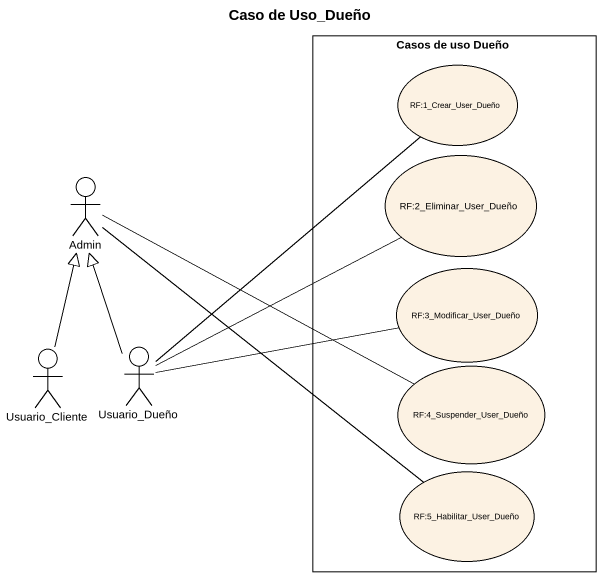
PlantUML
@startuml
title Caso de Uso_Dueño
rectangle "Casos de uso Dueño" as Casos_de_uso_Dueño {
  usecase "RF:1_Crear_User_Dueño" as RF_1_Crear_User_Dueño
  usecase "RF:2_Eliminar_User_Dueño" as RF_2_Eliminar_User_Dueño
  usecase "RF:3_Modificar_User_Dueño" as RF_3_Modificar_User_Dueño
  usecase "RF:4_Suspender_User_Dueño" as RF_4_Suspender_User_Dueño
  usecase "RF:5_Habilitar_User_Dueño" as RF_5_Habilitar_User_Dueño
}
actor Admin
actor Usuario_Cliente
actor Usuario_Dueño
Admin -right- RF_4_Suspender_User_Dueño
Admin -- RF_5_Habilitar_User_Dueño
Usuario_Cliente -up-|> Admin
Usuario_Dueño -up- RF_1_Crear_User_Dueño
Usuario_Dueño -right- RF_2_Eliminar_User_Dueño
Usuario_Dueño -up-|> Admin
Usuario_Dueño -right- RF_3_Modificar_User_Dueño
@enduml
